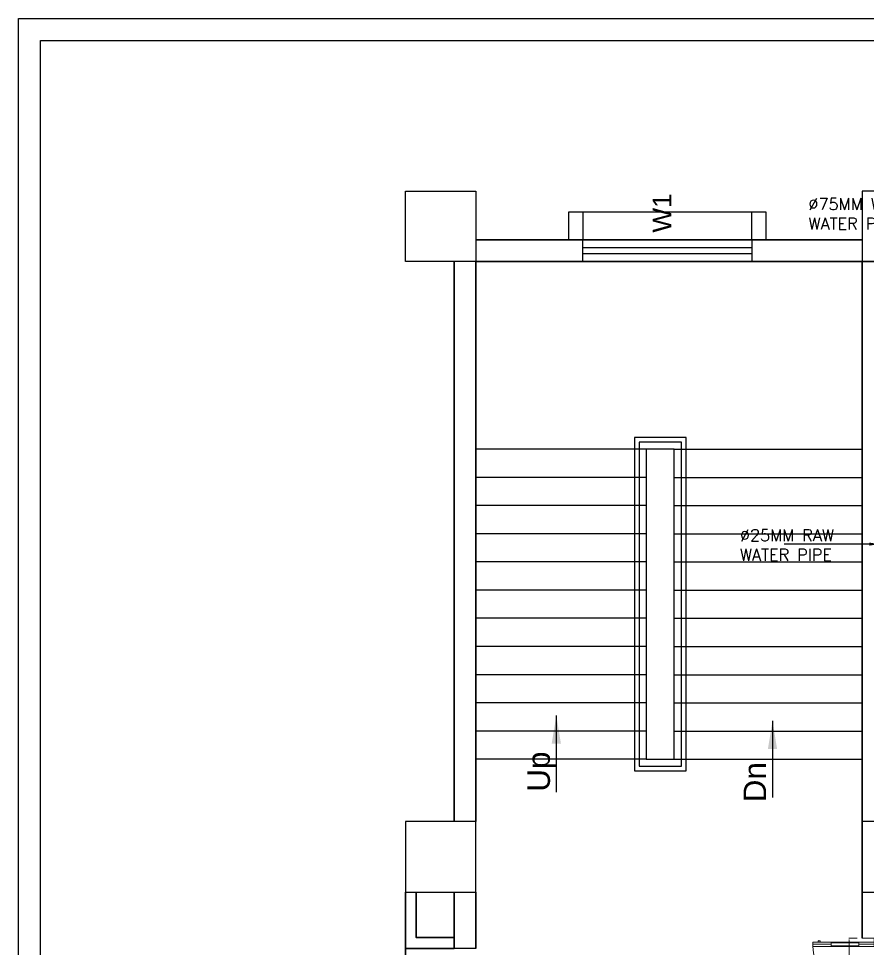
# Model space of a CAD drawing. Extents: x 3550807 to 4078732, y -628171 to -515859.
# Drawn here: x 3705080 to 3714125, y -598521 to -588620 of the extents above; entities that cross this region are included whole.
import ezdxf
from ezdxf import colors
from ezdxf.entities.mleader import LeaderData, LeaderLine
from ezdxf.enums import TextEntityAlignment as Align
from ezdxf.math import Vec2, Vec3

# ---------------------------------------------------------------- set-up
doc = ezdxf.new("R2010")
doc.units = 0
doc.header["$LTSCALE"] = 6
doc.header["$MEASUREMENT"] = 0
doc.layers.get('0').update_dxf_attribs({"linetype": 'CONTINUOUS'})
doc.layers.get('Defpoints').update_dxf_attribs({"linetype": 'CONTINUOUS'})
for name, color, linetype in [('BLOCK HACTH', 10, 'CONTINUOUS'), ('Chajja', 7, 'CONTINUOUS'), ('COL', 5, 'CONTINUOUS'), ('DIM', 7, 'CONTINUOUS'), ('JOINERY', 7, 'CONTINUOUS'), ('PL- WASTE PIPE', 6, 'CONTINUOUS'), ('PL-RA WATER SUPPLY PIPE', 100, 'CONTINUOUS'), ('Railing', 21, 'CONTINUOUS'), ('Staircase', 7, 'CONTINUOUS'), ('walls', 1, 'CONTINUOUS'), ('Window', 161, 'CONTINUOUS')]:
    doc.layers.add(name, color=color, linetype=linetype)
doc.layers.add('Double Leaf Door', color=4, linetype='CONTINUOUS', lineweight=18)
doc.layers.add('WALL', color=10, linetype='CONTINUOUS', lineweight=35)
doc.styles.add('ARI', font='arial.ttf')
doc.styles.add('ARIAL', font='arial.ttf')
doc.styles.add('ROMANS', font='romans.shx')
doc.styles.get("Standard").update_dxf_attribs({"font": 'SIMPLEX'})
doc.dimstyles.new('AEPL1', dxfattribs={"dimtxt": 100, "dimasz": 25, "dimexe": 1.25, "dimexo": 50, "dimtad": 0, "dimdec": 0, "dimtxsty": 'ROMANS', "dimcen": 2.5, "dimclrd": 250, "dimclre": 250, "dimadec": 0, "dimazin": 0, "dimtfac": 1, "dimtdec": 0, "dimtmove": 0, "dimatfit": 3, "dimfxl": 0, "dimlwd": 0, "dimlwe": 0, "dimarcsym": 0})
doc.dimstyles.new('int. dim', dxfattribs={"dimtxt": 900, "dimasz": 450, "dimexe": 150, "dimexo": 150, "dimgap": 150, "dimtad": 0, "dimdec": 0, "dimzin": 12, "dimdsep": 46, "dimtxsty": 'ARI', "dimblk": 'ARCHTICK', "dimcen": 1.5, "dimdle": 150, "dimclrd": 256, "dimclre": 256, "dimclrt": 7, "dimazin": 0, "dimtfac": 1, "dimtdec": 0, "dimtix": 1, "dimtmove": 2, "dimatfit": 3, "dimfxl": 0, "dimtolj": 1, "dimtzin": 0, "dimlwd": -1, "dimlwe": -1, "dimarcsym": 0})

# ---------------------------------------------------------------- blocks, each defined once
blk = doc.blocks.new('_ArchTick')
at = {"color": 0, "linetype": 'ByBlock', "const_width": 0.15}
blk.add_lwpolyline([(-0.5, -0.5), (0.5, 0.5)], dxfattribs=at)
blk = doc.blocks.new('1800x100')
at = {"layer": 'Double Leaf Door'}
for points in [[(101627.9, -31394.5), (101632.8, -31394.5), (101632.8, -31098), (101627.9, -31098)], [(101671.5, -31098), (101666.6, -31098), (101666.6, -31394.5), (101671.5, -31394.5)], [(103255.9, -31098), (103260.9, -31098), (103260.9, -31394.5), (103255.9, -31394.5)], [(103299.6, -31394.5), (103294.6, -31394.5), (103294.6, -31098), (103299.6, -31098)]]:
    blk.add_hatch(color=6, dxfattribs=at).paths.add_polyline_path(points)
at = {"layer": 'Double Leaf Door', "color": 8}
for p, q in [((101613.5, -30961.8), (101613.5, -30979.7)), ((101627.9, -30959.8), (101615.5, -30959.8)), ((101615.5, -30981.7), (101627.9, -30981.7)), ((101627.9, -31558.5), (101627.9, -30904.2)), ((101627.9, -30904.2), (101671.5, -30904.2)), ((101627.9, -30959.8), (101627.9, -30981.7)), ((101649.7, -31098), (101649.7, -30904.2)), ((101671.5, -30904.2), (101671.5, -31558.5)), ((103299.6, -30904.2), (103255.9, -30904.2)), ((103255.9, -30904.2), (103255.9, -31558.5)), ((103277.8, -31098), (103277.8, -30904.2)), ((103299.6, -31558.5), (103299.6, -30904.2)), ((103299.6, -30959.8), (103312, -30959.8)), ((103299.6, -30959.8), (103299.6, -30981.7)), ((103312, -30981.7), (103299.6, -30981.7)), ((103314, -30961.8), (103314, -30979.7)), ((101649.7, -31558.5), (101649.7, -31394.5)), ((103277.8, -31558.5), (103277.8, -31394.5)), ((101583.7, -31558.5), (101583.7, -31658.5)), ((101623.9, -31558.5), (101583.7, -31558.5)), ((101585.7, -31560.5), (101585.7, -31656.5)), ((101621.9, -31560.5), (101585.7, -31560.5)), ((101621.9, -31655.5), (101621.9, -31560.5)), ((101623.9, -31653.5), (101623.9, -31558.5)), ((101671.5, -31558.5), (101627.9, -31558.5)), ((103255.9, -31558.5), (103299.6, -31558.5)), ((103303.6, -31653.5), (103303.6, -31558.5)), ((103303.6, -31558.5), (103343.7, -31558.5)), ((103305.5, -31655.5), (103305.5, -31560.5)), ((103305.5, -31560.5), (103341.8, -31560.5)), ((103341.8, -31560.5), (103341.8, -31656.5)), ((103343.7, -31558.5), (103343.7, -31658.5)), ((101583.7, -31658.5), (101623.9, -31658.5)), ((101585.7, -31656.5), (101623.9, -31656.5)), ((101633.8, -31655.5), (101621.9, -31655.5)), ((101635.8, -31653.5), (101623.9, -31653.5)), ((101623.9, -31656.5), (101633.8, -31656.5)), ((101623.9, -31658.5), (101635.8, -31658.5)), ((101633.8, -31656.5), (101633.8, -31655.5)), ((101635.8, -31658.5), (101635.8, -31653.5)), ((103291.6, -31658.5), (103291.6, -31653.5)), ((103291.6, -31653.5), (103303.6, -31653.5)), ((103303.6, -31658.5), (103291.6, -31658.5)), ((103293.6, -31656.5), (103293.6, -31655.5)), ((103293.6, -31655.5), (103305.5, -31655.5)), ((103303.6, -31656.5), (103293.6, -31656.5)), ((103341.8, -31656.5), (103303.6, -31656.5)), ((103343.7, -31658.5), (103303.6, -31658.5))]:
    blk.add_line(p, q, dxfattribs=at)
at = {"layer": 'Double Leaf Door', "color": 6}
for p, q in [((101671.5, -31098), (101627.9, -31098)), ((101627.9, -31098), (101627.9, -31394.5)), ((101632.8, -31394.5), (101632.8, -31098)), ((101666.6, -31394.5), (101666.6, -31098)), ((101671.5, -31394.5), (101671.5, -31098)), ((103255.9, -31394.5), (103255.9, -31098)), ((103255.9, -31098), (103299.6, -31098)), ((103260.9, -31394.5), (103260.9, -31098)), ((103294.6, -31394.5), (103294.6, -31098)), ((103299.6, -31098), (103299.6, -31394.5)), ((101627.9, -31394.5), (101671.5, -31394.5)), ((103299.6, -31394.5), (103255.9, -31394.5))]:
    blk.add_line(p, q, dxfattribs=at)
at = {"layer": 'Double Leaf Door', "color": 6, "ltscale": 100}
for p, q in [((101666.6, -31098), (101666.6, -31394.5)), ((103260.9, -31098), (103260.9, -31394.5))]:
    blk.add_line(p, q, dxfattribs=at)
at = {"layer": 'Double Leaf Door', "color": 6}
for points in [[(101627.9, -31098), (101627.9, -31394.5), (101632.8, -31394.5), (101632.8, -31098), (101627.9, -31098)], [(101671.5, -31098), (101671.5, -31394.5), (101666.6, -31394.5), (101666.6, -31098), (101671.5, -31098)], [(103255.9, -31098), (103255.9, -31394.5), (103260.9, -31394.5), (103260.9, -31098), (103255.9, -31098)], [(103299.6, -31098), (103299.6, -31394.5), (103294.6, -31394.5), (103294.6, -31098), (103299.6, -31098)]]:
    blk.add_lwpolyline(points, dxfattribs=at)
at = {"layer": 'Double Leaf Door', "ltscale": 5000}
for points in [[(101627.9, -31098), (101627.9, -31394.5), (101632.8, -31394.5), (101632.8, -31098), (101627.9, -31098)], [(103299.6, -31098), (103299.6, -31394.5), (103294.6, -31394.5), (103294.6, -31098), (103299.6, -31098)]]:
    blk.add_lwpolyline(points, dxfattribs=at)
at = {"layer": 'Double Leaf Door', "color": 8}
for centre, radius, start, end in [((101613.5, -30970.7), 3.72, 90, 270), ((101615.5, -30961.8), 1.98, 90, 180), ((101615.5, -30979.7), 1.98, 180, 270), ((101601.6, -31795.7), 894.2, 15.3848, 85.51147), ((103268.8, -31726.5), 822.4, 90.89566, 168.20807), ((103312, -30961.8), 1.98, 0, 90), ((103312, -30979.7), 1.98, 270, 0), ((103314, -30970.7), 3.72, 270, 90)]:
    blk.add_arc(centre, radius, start, end, dxfattribs=at)
blk = doc.blocks.new('*D196')
at = {"layer": 'Defpoints', "color": 0, "linetype": 'ByBlock', "transparency": 16777216}
for p in [(3714067.4, -598411.8), (3713929.1, -600171.8), (3714067.4, -600171.8)]:
    blk.add_point(p, dxfattribs=at)
at = {"layer": 'DIM', "color": 250, "linetype": 'ByBlock', "lineweight": 0, "transparency": 16777216}
for p, q in [((3714017.4, -598411.8), (3713927.9, -598411.8)), ((3713929.1, -598436.8), (3713929.1, -599122.7)), ((3713929.1, -600146.8), (3713929.1, -599460.9)), ((3714017.4, -600171.8), (3713927.9, -600171.8))]:
    blk.add_line(p, q, dxfattribs=at)
at = {"layer": 'DIM', "color": 250, "linetype": 'ByBlock', "transparency": 16777216}
for points in [[(3713933.3, -598436.8), (3713925, -598436.8), (3713929.1, -598411.8)], [(3713925, -600146.8), (3713933.3, -600146.8), (3713929.1, -600171.8)]]:
    blk.add_solid(points, dxfattribs=at)
at = {"layer": 'DIM', "color": 0, "linetype": 'ByBlock', "transparency": 16777216, "insert": (3713929.1, -599291.8), "char_height": 100, "attachment_point": 5, "rotation": 90, "style": 'ROMANS'}
blk.add_mtext('1760', dxfattribs=at)

msp = doc.modelspace()

# ---------------------------------------------------------------- linework, layer by layer
for points in [[(3750161.6, -588619.7), (3750161.6, -620631.1), (3705080.4, -620631.1), (3705080.4, -588619.7)], [(3749929.8, -588851.5), (3749929.8, -620399.2), (3705312.2, -620399.2), (3705312.2, -588851.5)]]:
    msp.add_lwpolyline(points, close=True)
at = {"layer": 'BLOCK HACTH', "color": 8}
msp.add_lwpolyline([(3711767.4, -596506.3), (3712067.4, -596506.3), (3712067.4, -593206.3), (3711767.4, -593206.3)], close=True, dxfattribs=at)
at = {"layer": 'Chajja', "color": 8, "linetype": 'ByBlock'}
msp.add_line((3711092.4, -590676.3), (3712892.4, -590676.3), dxfattribs=at)
for points in [[(3710942.4, -590976.3), (3710942.4, -590676.3), (3711092.4, -590676.3), (3711092.4, -590976.3)], [(3712892.4, -590976.3), (3712892.4, -590676.3), (3713042.4, -590676.3), (3713042.4, -590976.3)]]:
    msp.add_lwpolyline(points, dxfattribs=at)
at = {"layer": 'COL', "color": 8}
for points in [[(3709952.4, -591206.3), (3709202.4, -591206.3), (3709202.4, -590456.3), (3709952.4, -590456.3)], [(3714067.4, -591206.3), (3714817.4, -591206.3), (3714817.4, -590456.3), (3714067.4, -590456.3)], [(3709202.4, -597921.3), (3709952.4, -597921.3), (3709952.4, -597171.3), (3709202.4, -597171.3)], [(3714067.4, -597921.3), (3714817.4, -597921.3), (3714817.4, -597171.3), (3714067.4, -597171.3)]]:
    msp.add_lwpolyline(points, close=True, dxfattribs=at)
at = {"layer": 'Railing', "color": 8}
for points in [[(3711642.4, -596631.3), (3712192.4, -596631.3), (3712192.4, -593081.3), (3711642.4, -593081.3)], [(3711692.4, -596581.3), (3712142.4, -596581.3), (3712142.4, -593131.3), (3711692.4, -593131.3)]]:
    msp.add_lwpolyline(points, close=True, dxfattribs=at)
at = {"layer": 'Staircase', "color": 8, "linetype": 'Continuous'}
for p, q in [((3711767.4, -593206.3), (3709952.4, -593206.3)), ((3712067.4, -593206.3), (3714067.4, -593206.3)), ((3711767.4, -593506.3), (3709952.4, -593506.3)), ((3712067.4, -593506.3), (3714067.4, -593506.3)), ((3711767.4, -593806.3), (3709952.4, -593806.3)), ((3712067.4, -593806.3), (3714067.4, -593806.3)), ((3711767.4, -594106.3), (3709952.4, -594106.3)), ((3712067.4, -594106.3), (3714067.4, -594106.3)), ((3711767.4, -594406.3), (3709952.4, -594406.3)), ((3712067.4, -594406.3), (3714067.4, -594406.3)), ((3711767.4, -594706.3), (3709952.4, -594706.3)), ((3712067.4, -594706.3), (3714067.4, -594706.3)), ((3711767.4, -595006.3), (3709952.4, -595006.3)), ((3712067.4, -595006.3), (3714067.4, -595006.3)), ((3711767.4, -595306.3), (3709952.4, -595306.3)), ((3712067.4, -595306.3), (3714067.4, -595306.3)), ((3711767.4, -595606.3), (3709952.4, -595606.3)), ((3712067.4, -595606.3), (3714067.4, -595606.3)), ((3711767.4, -595906.3), (3709952.4, -595906.3)), ((3712067.4, -595906.3), (3714067.4, -595906.3)), ((3711767.4, -596206.3), (3709952.4, -596206.3)), ((3712067.4, -596206.3), (3714067.4, -596206.3)), ((3711767.4, -596506.3), (3709952.4, -596506.3)), ((3712067.4, -596506.3), (3714067.4, -596506.3))]:
    msp.add_line(p, q, dxfattribs=at)
at = {"layer": 'WALL', "color": 8, "linetype": 'ByBlock'}
for p, q in [((3714067.4, -590976.3), (3709952.4, -590976.3)), ((3709722.4, -591206.3), (3709722.4, -597171.3)), ((3709952.4, -591206.3), (3709952.4, -597171.3)), ((3714067.4, -591206.3), (3709952.4, -591206.3)), ((3714067.4, -591206.3), (3714067.4, -597171.3)), ((3709722.4, -597921.3), (3709722.4, -598521.3)), ((3709952.4, -597921.3), (3709952.4, -598521.3)), ((3714067.4, -597922.3), (3714067.4, -597921.3)), ((3714067.4, -598411.8), (3714067.4, -597922.3)), ((3709202.4, -598521.3), (3709202.4, -600321.3))]:
    msp.add_line(p, q, dxfattribs=at)
at = {"layer": 'WALL', "color": 8, "lineweight": 0}
msp.add_line((3714067.4, -598411.8), (3714297.4, -598411.8), dxfattribs=at)
at = {"layer": 'WALL', "color": 8, "linetype": 'ByBlock'}
for points in [[(3714067.4, -597921.3), (3714067.4, -591206.3), (3716897.4, -591206.3)], [(3709202.4, -597921.3), (3709202.4, -598521.3), (3709722.4, -598521.3)], [(3709317.4, -597921.3), (3709317.4, -598406.3), (3709722.4, -598406.3)]]:
    msp.add_lwpolyline(points, dxfattribs=at)
at = {"layer": 'walls', "color": 8, "linetype": 'Continuous'}
msp.add_line((3709952.4, -598521.3), (3709722.4, -598521.3), dxfattribs=at)
at = {"layer": 'Window', "color": 8, "linetype": 'Continuous'}
for points in [[(3712892.4, -590976.3), (3712892.4, -591206.3), (3711092.4, -591206.3), (3711092.4, -590976.3)], [(3712892.4, -591056.3), (3712892.4, -591126.3), (3711092.4, -591126.3), (3711092.4, -591056.3)]]:
    msp.add_lwpolyline(points, close=True, dxfattribs=at)

# ---------------------------------------------------------------- block references
at = {"layer": 'Double Leaf Door', "color": 8, "xscale": -1, "rotation": 90.00000000000001}
msp.add_blockref('1800x100', (3682638.9, -496828.1), dxfattribs=at)

# ---------------------------------------------------------------- texts
at = {"layer": 'JOINERY', "color": 8, "style": 'ARIAL', "width": 1}
msp.add_text('W1', height=200, rotation=90, dxfattribs=at).set_placement((3712036.7, -590898.8))
at = {"layer": 'PL- WASTE PIPE', "linetype": 'ByBlock', "ltscale": 5, "insert": (3713496.5, -590532.4), "char_height": 125, "width": 1332.591, "attachment_point": 1, "style": 'ROMANS'}
msp.add_mtext('%%c75MM WASTE WATER PIPE', dxfattribs=at)
at = {"layer": 'PL-RA WATER SUPPLY PIPE', "ltscale": 0.01, "insert": (3712766.5, -594059.6), "char_height": 125, "width": 1332.591, "attachment_point": 1, "style": 'ROMANS'}
msp.add_mtext('%%c25MM RAW WATER PIPE', dxfattribs=at)
at = {"layer": 'Staircase', "color": 8, "style": 'ARIAL'}
for s, p in [('Up', (3710741.8, -596639.3)), ('Dn', (3713045.4, -596751.7))]:
    msp.add_text(s, height=240, rotation=90, dxfattribs=at).set_placement(p, align=Align.CENTER)

# ---------------------------------------------------------------- dimensions: what is measured, and where the dimension line sits
at = {"layer": 'DIM', "linetype": 'ByBlock'}
dim = msp.add_linear_dim(base=(3713929.1, -600171.8), p1=(3714067.4, -598411.8), p2=(3714067.4, -600171.8), angle=90, dimstyle='AEPL1', dxfattribs=at)
dim.commit()
dim.dimension.update_dxf_attribs({"geometry": '*D196', "text_midpoint": (3713929.1, -599291.8)})

# ---------------------------------------------------------------- leaders
at = {"layer": 'PL-RA WATER SUPPLY PIPE', "ltscale": 0.01}
ml = msp.add_multileader_mtext('Standard', dxfattribs=at)
ml.set_content(' ', color=256)
ml.set_leader_properties()
ml.build(insert=Vec2(0, 0))
ml.multileader.update_dxf_attribs({"text_right_attachment_type": 6, "dogleg_length": 481.5, "arrow_head_size": 100})
ctx = ml.context
ctx.base_point, ctx.char_height, ctx.arrow_head_size, ctx.landing_gap_size, ctx.plane_origin, ctx.plane_x_axis = Vec3(3713318.7, -594215.9), 100, 100, 50, Vec3(3714453.8, -594215.9), Vec3(-1, 0)
ctx.right_attachment = 6
notes = []
notes.append((ctx, [(0, (1, 1, 0), (3713800.3, -594215.9), (-1, 0), 481.5, [(0, [(3714245.7, -594215.9)], 0, [])])]))
ctx.mtext.insert, ctx.mtext.flow_direction = Vec3(3713178.3, -594155.9), 5
at = {"layer": 'Staircase', "color": 8}
for points in [[(3710810.1, -596040.6, -101230.8), (3710810.1, -596856, -101230.8)], [(3713113.7, -596099.4, -101230.8), (3713113.7, -596914.8, -101230.8)]]:
    msp.add_leader(points, dimstyle='int. dim', override={"dimasz": 300, "dimgap": 70, "dimtad": 0}, dxfattribs=at)
for ctx, leaders in notes:
    for number, flags, end, landing, length, lines in leaders:
        leader = LeaderData()
        leader.index, (leader.has_last_leader_line, leader.has_dogleg_vector, leader.attachment_direction) = number, flags
        leader.last_leader_point, leader.dogleg_vector, leader.dogleg_length = Vec3(end), Vec3(landing), length
        for number, points, colour, breaks in lines:
            line = LeaderLine()
            line.index, line.vertices, line.color, line.breaks = number, Vec3.list(points), colors.encode_raw_color(colour), breaks
            leader.lines.append(line)
        ctx.leaders.append(leader)

doc.saveas('drawing.dxf')
